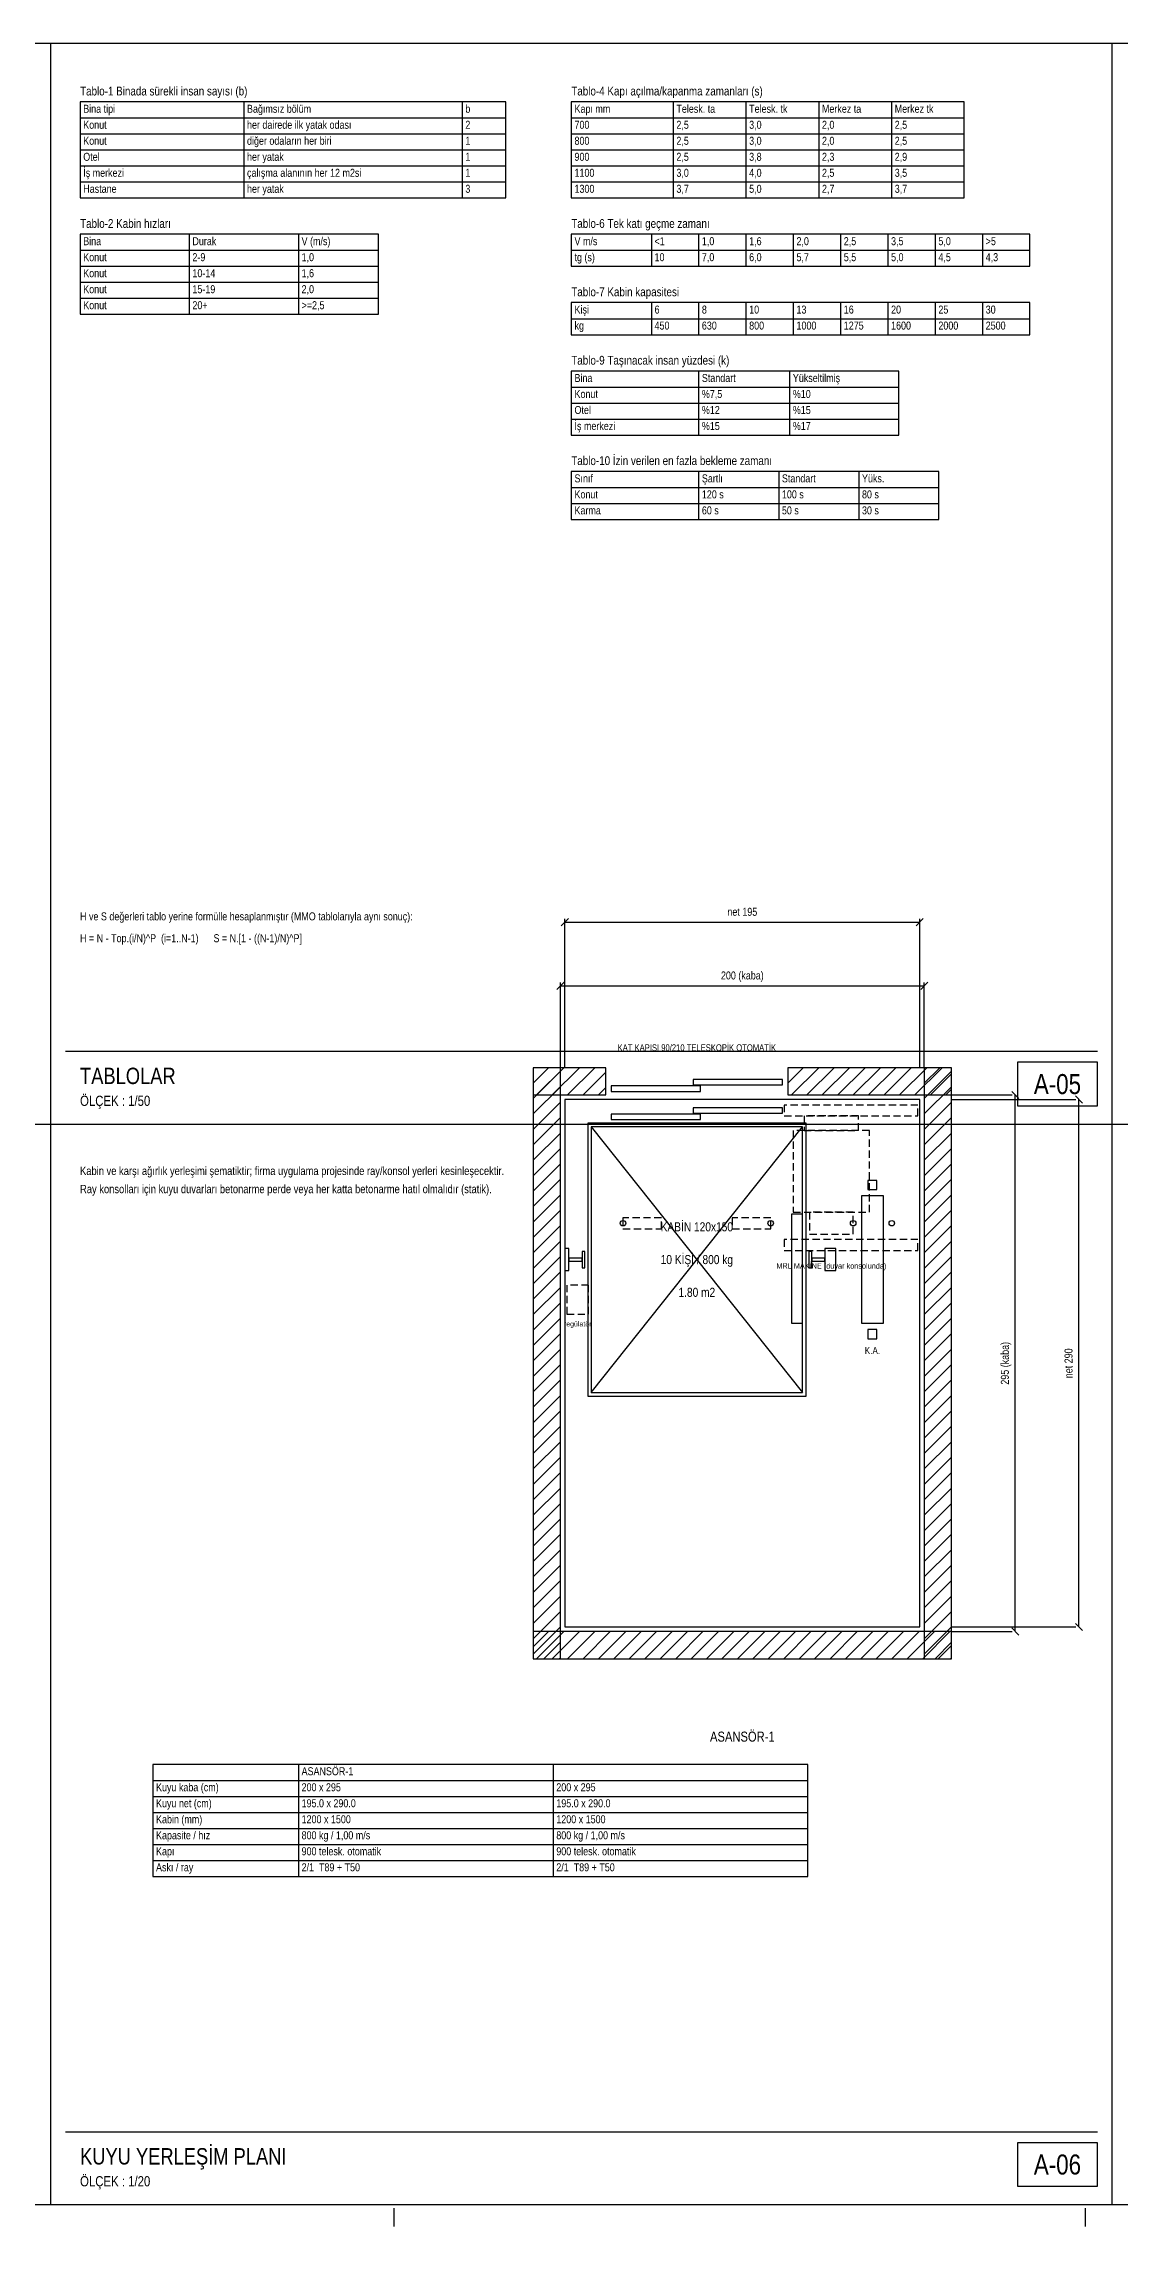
# Model space of a CAD drawing. Header units: centimetres. Extents: x 0 to 12606, y -30 to 2970.
# Drawn here: x 4369 to 5847, y -30 to 2970 of the extents above; entities that cross this region are included whole.
import ezdxf
from ezdxf.enums import TextEntityAlignment as Align

# ---------------------------------------------------------------- set-up
doc = ezdxf.new("R2010")
doc.units = ezdxf.units.CM
doc.linetypes.add('CENTER', pattern=[40, 25, -5, 5, -5])
doc.linetypes.add('DASHED', pattern=[15, 10, -5])
for name, color, linetype in [('SCOTT-ANTET', 4, 'CONTINUOUS'), ('SCOTT-BASLIK', 5, 'CONTINUOUS'), ('SCOTT-CERCEVE', 7, 'CONTINUOUS'), ('SCOTT-DUVAR', 7, 'CONTINUOUS'), ('SCOTT-EKSEN', 8, 'CENTER'), ('SCOTT-HALAT', 6, 'CONTINUOUS'), ('SCOTT-KA', 30, 'CONTINUOUS'), ('SCOTT-KABIN', 5, 'CONTINUOUS'), ('SCOTT-KAPI', 3, 'CONTINUOUS'), ('SCOTT-MOTOR', 6, 'CONTINUOUS'), ('SCOTT-MOTOR-GIZLI', 6, 'DASHED'), ('SCOTT-OLCU', 3, 'CONTINUOUS'), ('SCOTT-RAY', 1, 'CONTINUOUS'), ('SCOTT-SIVA', 8, 'CONTINUOUS'), ('SCOTT-TABLO', 4, 'CONTINUOUS'), ('SCOTT-TARAMA', 8, 'CONTINUOUS'), ('SCOTT-UYARI', 1, 'CONTINUOUS'), ('SCOTT-YAZI', 4, 'CONTINUOUS')]:
    doc.layers.add(name, color=color, linetype=linetype)
doc.styles.get("Standard").update_dxf_attribs({"font": 'arial.ttf', "width": 0.8})

msp = doc.modelspace()

# ---------------------------------------------------------------- linework, layer by layer
at = {"layer": 'SCOTT-ANTET'}
for p, q in [((4398.6, 1585), (5816.6, 1585)), ((4398.6, 100), (5816.6, 100))]:
    msp.add_line(p, q, dxfattribs=at)
for points in [[(5706.6, 1510), (5816.6, 1510), (5816.6, 1570), (5706.6, 1570)], [(5706.6, 25), (5816.6, 25), (5816.6, 85), (5706.6, 85)]]:
    msp.add_lwpolyline(points, close=True, dxfattribs=at)
at = {"layer": 'SCOTT-CERCEVE'}
for p, q in [((4378.6, 0), (4378.6, 2970)), ((5836.6, 0), (5836.6, 2970)), ((2150.3, 1485), (4378.6, 1485)), ((4378.6, 1485), (5836.6, 1485)), ((5836.6, 1485), (8273.7, 1485))]:
    msp.add_line(p, q, dxfattribs=at)
for points in [[(0, 0), (12605.9, 0), (12605.9, 2970), (0, 2970)], [(100, 0), (12580.9, 0), (12580.9, 2970), (100, 2970)]]:
    msp.add_lwpolyline(points, close=True, dxfattribs=at)
at = {"layer": 'SCOTT-DUVAR'}
for points in [[(5041.1, 750), (5078.6, 750), (5078.6, 1562.5), (5041.1, 1562.5)], [(5041.1, 1525), (5141.1, 1525), (5141.1, 1562.5), (5041.1, 1562.5)], [(5391.1, 1525), (5616.1, 1525), (5616.1, 1562.5), (5391.1, 1562.5)], [(5578.6, 750), (5616.1, 750), (5616.1, 1562.5), (5578.6, 1562.5)], [(5041.1, 750), (5616.1, 750), (5616.1, 787.5), (5041.1, 787.5)]]:
    msp.add_lwpolyline(points, close=True, dxfattribs=at)
at = {"layer": 'SCOTT-EKSEN'}
for p, q in [((4850, -30), (4850, -5)), ((5800, -30), (5800, -5))]:
    msp.add_line(p, q, dxfattribs=at)
at = {"layer": 'SCOTT-HALAT'}
for centre in [(5164.6, 1348.8), (5367.6, 1348.8), (5480.9, 1348.8), (5533.9, 1348.8)]:
    msp.add_circle(centre, 3.75, dxfattribs=at)
at = {"layer": 'SCOTT-KA'}
msp.add_lwpolyline([(5492.4, 1211.2), (5522.4, 1211.2), (5522.4, 1386.2), (5492.4, 1386.2)], close=True, dxfattribs=at)
at = {"layer": 'SCOTT-KABIN'}
for p, q in [((5121.1, 1116.2), (5411.1, 1481.2)), ((5121.1, 1481.2), (5411.1, 1116.2))]:
    msp.add_line(p, q, dxfattribs=at)
for points in [[(5116.1, 1111.2), (5416.1, 1111.2), (5416.1, 1486.2), (5116.1, 1486.2)], [(5121.1, 1116.2), (5411.1, 1116.2), (5411.1, 1481.2), (5121.1, 1481.2)], [(5396.1, 1211.2), (5411.1, 1211.2), (5411.1, 1361.2), (5396.1, 1361.2)]]:
    msp.add_lwpolyline(points, close=True, dxfattribs=at)
at = {"layer": 'SCOTT-KAPI'}
for points in [[(5148.6, 1530), (5271.1, 1530), (5271.1, 1537.5), (5148.6, 1537.5)], [(5261.1, 1538.8), (5383.6, 1538.8), (5383.6, 1546.2), (5261.1, 1546.2)], [(5261.1, 1500), (5383.6, 1500), (5383.6, 1507.5), (5261.1, 1507.5)], [(5148.6, 1491.2), (5271.1, 1491.2), (5271.1, 1498.8), (5148.6, 1498.8)]]:
    msp.add_lwpolyline(points, close=True, dxfattribs=at)
at = {"layer": 'SCOTT-MOTOR-GIZLI'}
for points in [[(5386.1, 1496.2), (5569.9, 1496.2), (5569.9, 1511.2), (5386.1, 1511.2)], [(5398.4, 1363.8), (5503.4, 1363.8), (5503.4, 1476.2), (5398.4, 1476.2)], [(5413.4, 1476.2), (5488.4, 1476.2), (5488.4, 1496.2), (5413.4, 1496.2)], [(5164.6, 1341.2), (5217.6, 1341.2), (5217.6, 1356.2), (5164.6, 1356.2)], [(5314.6, 1341.2), (5367.6, 1341.2), (5367.6, 1356.2), (5314.6, 1356.2)], [(5420.9, 1333.8), (5480.9, 1333.8), (5480.9, 1363.8), (5420.9, 1363.8)], [(5386.1, 1311.2), (5569.9, 1311.2), (5569.9, 1326.2), (5386.1, 1326.2)], [(5087.4, 1223.8), (5117.4, 1223.8), (5117.4, 1263.8), (5087.4, 1263.8)]]:
    msp.add_lwpolyline(points, close=True, dxfattribs=at)
at = {"layer": 'SCOTT-OLCU'}
for p, q in [((5079.9, 1757.5), (5089.8, 1767.5)), ((5084.9, 1562.5), (5084.9, 1766.9)), ((5084.9, 1762.5), (5572.4, 1762.5)), ((5567.4, 1757.5), (5577.3, 1767.5)), ((5572.4, 1562.5), (5572.4, 1766.9)), ((5073.7, 1670), (5083.6, 1680)), ((5078.6, 1562.5), (5078.6, 1679.4)), ((5078.6, 1675), (5578.6, 1675)), ((5573.7, 1670), (5583.6, 1680)), ((5578.6, 1562.5), (5578.6, 1679.4)), ((5616.1, 1525), (5699.2, 1525)), ((5616.1, 1518.8), (5786.7, 1518.8)), ((5708.6, 1520), (5698.7, 1530)), ((5703.6, 787.5), (5703.6, 1525)), ((5796.1, 1513.8), (5786.2, 1523.7)), ((5791.1, 793.8), (5791.1, 1518.8)), ((5616.1, 793.8), (5786.7, 793.8)), ((5616.1, 787.5), (5699.2, 787.5)), ((5708.6, 782.5), (5698.7, 792.5)), ((5796.1, 788.8), (5786.2, 798.7))]:
    msp.add_line(p, q, dxfattribs=at)
at = {"layer": 'SCOTT-RAY'}
for points in [[(5501.1, 1395), (5513.6, 1395), (5513.6, 1407.5), (5501.1, 1407.5)], [(5084.9, 1283.8), (5090.1, 1283.8), (5090.1, 1313.8), (5084.9, 1313.8)], [(5090.1, 1296.8), (5108.4, 1296.8), (5108.4, 1300.8), (5090.1, 1300.8)], [(5108.4, 1287.6), (5112.4, 1287.6), (5112.4, 1309.9), (5108.4, 1309.9)], [(5419.9, 1287.6), (5423.9, 1287.6), (5423.9, 1309.9), (5419.9, 1309.9)], [(5423.9, 1296.8), (5442.1, 1296.8), (5442.1, 1300.8), (5423.9, 1300.8)], [(5442.1, 1283.8), (5457.1, 1283.8), (5457.1, 1313.8), (5442.1, 1313.8)], [(5501.1, 1190), (5513.6, 1190), (5513.6, 1202.5), (5501.1, 1202.5)]]:
    msp.add_lwpolyline(points, close=True, dxfattribs=at)
at = {"layer": 'SCOTT-SIVA'}
msp.add_lwpolyline([(5084.9, 793.8), (5572.4, 793.8), (5572.4, 1518.8), (5084.9, 1518.8)], close=True, dxfattribs=at)
at = {"layer": 'SCOTT-TABLO'}
for p, q in [((4643.6, 2890), (4643.6, 2758)), ((4943.6, 2890), (4943.6, 2758)), ((5233.6, 2890), (5233.6, 2758)), ((5333.6, 2890), (5333.6, 2758)), ((5433.6, 2890), (5433.6, 2758)), ((5533.6, 2890), (5533.6, 2758)), ((4418.6, 2868), (5003.6, 2868)), ((5093.6, 2868), (5633.6, 2868)), ((4418.6, 2846), (5003.6, 2846)), ((4418.6, 2824), (5003.6, 2824)), ((5093.6, 2846), (5633.6, 2846)), ((5093.6, 2824), (5633.6, 2824)), ((4418.6, 2802), (5003.6, 2802)), ((5093.6, 2802), (5633.6, 2802)), ((4418.6, 2780), (5003.6, 2780)), ((5093.6, 2780), (5633.6, 2780)), ((4568.6, 2708), (4568.6, 2598)), ((4718.6, 2708), (4718.6, 2598)), ((5203.6, 2708), (5203.6, 2664)), ((5268.6, 2708), (5268.6, 2664)), ((5333.6, 2708), (5333.6, 2664)), ((5398.6, 2708), (5398.6, 2664)), ((5463.6, 2708), (5463.6, 2664)), ((5528.6, 2708), (5528.6, 2664)), ((5593.6, 2708), (5593.6, 2664)), ((5658.6, 2708), (5658.6, 2664)), ((4418.6, 2686), (4828.6, 2686)), ((5093.6, 2686), (5723.6, 2686)), ((4418.6, 2664), (4828.6, 2664)), ((4418.6, 2642), (4828.6, 2642)), ((4418.6, 2620), (4828.6, 2620)), ((5203.6, 2614), (5203.6, 2570)), ((5268.6, 2614), (5268.6, 2570)), ((5333.6, 2614), (5333.6, 2570)), ((5398.6, 2614), (5398.6, 2570)), ((5463.6, 2614), (5463.6, 2570)), ((5528.6, 2614), (5528.6, 2570)), ((5593.6, 2614), (5593.6, 2570)), ((5658.6, 2614), (5658.6, 2570)), ((5093.6, 2592), (5723.6, 2592)), ((5268.6, 2520), (5268.6, 2432)), ((5393.6, 2520), (5393.6, 2432)), ((5093.6, 2498), (5543.6, 2498)), ((5093.6, 2476), (5543.6, 2476)), ((5093.6, 2454), (5543.6, 2454)), ((5268.6, 2382), (5268.6, 2316)), ((5378.6, 2382), (5378.6, 2316)), ((5488.6, 2382), (5488.6, 2316)), ((5093.6, 2360), (5598.6, 2360)), ((5093.6, 2338), (5598.6, 2338)), ((4718.6, 605), (4718.6, 451)), ((5068.6, 605), (5068.6, 451)), ((4518.6, 583), (5418.6, 583)), ((4518.6, 561), (5418.6, 561)), ((4518.6, 539), (5418.6, 539)), ((4518.6, 517), (5418.6, 517)), ((4518.6, 495), (5418.6, 495)), ((4518.6, 473), (5418.6, 473))]:
    msp.add_line(p, q, dxfattribs=at)
for points in [[(4418.6, 2758), (5003.6, 2758), (5003.6, 2890), (4418.6, 2890)], [(5093.6, 2758), (5633.6, 2758), (5633.6, 2890), (5093.6, 2890)], [(4418.6, 2598), (4828.6, 2598), (4828.6, 2708), (4418.6, 2708)], [(5093.6, 2664), (5723.6, 2664), (5723.6, 2708), (5093.6, 2708)], [(5093.6, 2570), (5723.6, 2570), (5723.6, 2614), (5093.6, 2614)], [(5093.6, 2432), (5543.6, 2432), (5543.6, 2520), (5093.6, 2520)], [(5093.6, 2316), (5598.6, 2316), (5598.6, 2382), (5093.6, 2382)], [(4518.6, 451), (5418.6, 451), (5418.6, 605), (4518.6, 605)]]:
    msp.add_lwpolyline(points, close=True, dxfattribs=at)
at = {"layer": 'SCOTT-TARAMA'}
for p, q in [((5041.1, 1541.3), (5062.3, 1562.5)), ((5041.1, 1541.3), (5062.3, 1562.5)), ((5046, 1525), (5083.5, 1562.5)), ((5067.3, 1525), (5104.8, 1562.5)), ((5088.5, 1525), (5126, 1562.5)), ((5391.1, 1541.3), (5412.3, 1562.5)), ((5396, 1525), (5433.5, 1562.5)), ((5417.3, 1525), (5454.8, 1562.5)), ((5438.5, 1525), (5476, 1562.5)), ((5459.7, 1525), (5497.2, 1562.5)), ((5480.9, 1525), (5518.4, 1562.5)), ((5502.1, 1525), (5539.6, 1562.5)), ((5523.3, 1525), (5560.8, 1562.5)), ((5544.5, 1525), (5582, 1562.5)), ((5565.7, 1525), (5603.2, 1562.5)), ((5578.6, 1541.3), (5599.8, 1562.5)), ((5041.1, 1520.1), (5078.6, 1557.6)), ((5041.1, 1498.9), (5078.6, 1536.4)), ((5109.7, 1525), (5141.1, 1556.4)), ((5130.9, 1525), (5141.1, 1535.2)), ((5578.6, 1520.1), (5616.1, 1557.6)), ((5578.6, 1498.9), (5616.1, 1536.4)), ((5587, 1525), (5616.1, 1554.2)), ((5608.2, 1525), (5616.1, 1532.9)), ((5041.1, 1477.6), (5078.6, 1515.1)), ((5578.6, 1477.6), (5616.1, 1515.1)), ((5041.1, 1456.4), (5078.6, 1493.9)), ((5041.1, 1435.2), (5078.6, 1472.7)), ((5578.6, 1456.4), (5616.1, 1493.9)), ((5578.6, 1435.2), (5616.1, 1472.7)), ((5041.1, 1414), (5078.6, 1451.5)), ((5578.6, 1414), (5616.1, 1451.5)), ((5041.1, 1392.8), (5078.6, 1430.3)), ((5578.6, 1392.8), (5616.1, 1430.3)), ((5041.1, 1371.6), (5078.6, 1409.1)), ((5041.1, 1350.4), (5078.6, 1387.9)), ((5578.6, 1371.6), (5616.1, 1409.1)), ((5578.6, 1350.4), (5616.1, 1387.9)), ((5041.1, 1329.2), (5078.6, 1366.7)), ((5578.6, 1329.2), (5616.1, 1366.7)), ((5041.1, 1307.9), (5078.6, 1345.4)), ((5041.1, 1286.7), (5078.6, 1324.2)), ((5578.6, 1307.9), (5616.1, 1345.4)), ((5578.6, 1286.7), (5616.1, 1324.2)), ((5041.1, 1265.5), (5078.6, 1303)), ((5578.6, 1265.5), (5616.1, 1303)), ((5041.1, 1244.3), (5078.6, 1281.8)), ((5041.1, 1223.1), (5078.6, 1260.6)), ((5578.6, 1244.3), (5616.1, 1281.8)), ((5578.6, 1223.1), (5616.1, 1260.6)), ((5041.1, 1201.9), (5078.6, 1239.4)), ((5578.6, 1201.9), (5616.1, 1239.4)), ((5041.1, 1180.7), (5078.6, 1218.2)), ((5578.6, 1180.7), (5616.1, 1218.2)), ((5041.1, 1159.5), (5078.6, 1197)), ((5041.1, 1138.2), (5078.6, 1175.7)), ((5578.6, 1159.5), (5616.1, 1197)), ((5578.6, 1138.2), (5616.1, 1175.7)), ((5041.1, 1117), (5078.6, 1154.5)), ((5578.6, 1117), (5616.1, 1154.5)), ((5041.1, 1095.8), (5078.6, 1133.3)), ((5041.1, 1074.6), (5078.6, 1112.1)), ((5578.6, 1095.8), (5616.1, 1133.3)), ((5578.6, 1074.6), (5616.1, 1112.1)), ((5041.1, 1053.4), (5078.6, 1090.9)), ((5578.6, 1053.4), (5616.1, 1090.9)), ((5041.1, 1032.2), (5078.6, 1069.7)), ((5578.6, 1032.2), (5616.1, 1069.7)), ((5041.1, 1011), (5078.6, 1048.5)), ((5041.1, 989.7), (5078.6, 1027.2)), ((5578.6, 1011), (5616.1, 1048.5)), ((5578.6, 989.7), (5616.1, 1027.2)), ((5041.1, 968.5), (5078.6, 1006)), ((5578.6, 968.5), (5616.1, 1006)), ((5041.1, 947.3), (5078.6, 984.8)), ((5041.1, 926.1), (5078.6, 963.6)), ((5578.6, 947.3), (5616.1, 984.8)), ((5578.6, 926.1), (5616.1, 963.6)), ((5041.1, 904.9), (5078.6, 942.4)), ((5578.6, 904.9), (5616.1, 942.4)), ((5041.1, 883.7), (5078.6, 921.2)), ((5578.6, 883.7), (5616.1, 921.2)), ((5041.1, 862.5), (5078.6, 900)), ((5041.1, 841.3), (5078.6, 878.8)), ((5578.6, 862.5), (5616.1, 900)), ((5578.6, 841.3), (5616.1, 878.8)), ((5041.1, 820), (5078.6, 857.5)), ((5578.6, 820), (5616.1, 857.5)), ((5041.1, 798.8), (5078.6, 836.3)), ((5041.1, 777.6), (5078.6, 815.1)), ((5578.6, 798.8), (5616.1, 836.3)), ((5578.6, 777.6), (5616.1, 815.1)), ((5041.1, 756.4), (5078.6, 793.9)), ((5041.1, 766.3), (5062.3, 787.5)), ((5046, 750), (5083.5, 787.5)), ((5067.3, 750), (5104.8, 787.5)), ((5088.5, 750), (5126, 787.5)), ((5109.7, 750), (5147.2, 787.5)), ((5130.9, 750), (5168.4, 787.5)), ((5152.1, 750), (5189.6, 787.5)), ((5173.3, 750), (5210.8, 787.5)), ((5194.5, 750), (5232, 787.5)), ((5215.7, 750), (5253.2, 787.5)), ((5237, 750), (5274.5, 787.5)), ((5258.2, 750), (5295.7, 787.5)), ((5279.4, 750), (5316.9, 787.5)), ((5300.6, 750), (5338.1, 787.5)), ((5321.8, 750), (5359.3, 787.5)), ((5343, 750), (5380.5, 787.5)), ((5364.2, 750), (5401.7, 787.5)), ((5385.4, 750), (5422.9, 787.5)), ((5406.7, 750), (5444.2, 787.5)), ((5427.9, 750), (5465.4, 787.5)), ((5449.1, 750), (5486.6, 787.5)), ((5470.3, 750), (5507.8, 787.5)), ((5491.5, 750), (5529, 787.5)), ((5512.7, 750), (5550.2, 787.5)), ((5533.9, 750), (5571.4, 787.5)), ((5555.2, 750), (5592.7, 787.5)), ((5576.4, 750), (5613.9, 787.5)), ((5578.6, 756.4), (5616.1, 793.9)), ((5055.9, 750), (5078.6, 772.7)), ((5077.1, 750), (5078.6, 751.5)), ((5593.4, 750), (5616.1, 772.7)), ((5597.6, 750), (5616.1, 768.5)), ((5614.6, 750), (5616.1, 751.5))]:
    msp.add_line(p, q, dxfattribs=at)

# ---------------------------------------------------------------- texts
at = {"layer": 'SCOTT-ANTET', "width": 0.8}
for s, p in [('A-05', (5761.6, 1540)), ('A-06', (5761.6, 55))]:
    msp.add_text(s, height=27.5, dxfattribs=at).set_placement(p, align=Align.MIDDLE_CENTER)
for s, p in [('ÖLÇEK : 1/50', (4418.6, 1510)), ('ÖLÇEK : 1/20', (4418.6, 25))]:
    msp.add_text(s, height=14, dxfattribs=at).set_placement(p)
at = {"layer": 'SCOTT-BASLIK', "width": 0.8}
for s, height, p in [('Tablo-1 Binada sürekli insan sayısı (b)', 12.1, (4418.6, 2898.8)), ('Tablo-4 Kapı açılma/kapanma zamanları (s)', 12.1, (5093.6, 2898.8)), ('Bina tipi', 11, (4423, 2875)), ('Bağımsız bölüm', 11, (4648, 2875)), ('b', 11, (4948, 2875)), ('Kapı mm', 11, (5098, 2875)), ('Telesk. ta', 11, (5238, 2875)), ('Telesk. tk', 11, (5338, 2875)), ('Merkez ta', 11, (5438, 2875)), ('Merkez tk', 11, (5538, 2875)), ('Tablo-2 Kabin hızları', 12.1, (4418.6, 2716.8)), ('Bina', 11, (4423, 2693)), ('Durak', 11, (4573, 2693)), ('V (m/s)', 11, (4723, 2693)), ('Tablo-6 Tek katı geçme zamanı', 12.1, (5093.6, 2716.8)), ('V m/s', 11, (5098, 2693)), ('<1', 11, (5208, 2693)), ('1,0', 11, (5273, 2693)), ('1,6', 11, (5338, 2693)), ('2,0', 11, (5403, 2693)), ('2,5', 11, (5468, 2693)), ('3,5', 11, (5533, 2693)), ('5,0', 11, (5598, 2693)), ('>5', 11, (5663, 2693)), ('Tablo-7 Kabin kapasitesi', 12.1, (5093.6, 2622.8)), ('Kişi', 11, (5098, 2599)), ('6', 11, (5208, 2599)), ('8', 11, (5273, 2599)), ('10', 11, (5338, 2599)), ('13', 11, (5403, 2599)), ('16', 11, (5468, 2599)), ('20', 11, (5533, 2599)), ('25', 11, (5598, 2599)), ('30', 11, (5663, 2599)), ('Tablo-9 Taşınacak insan yüzdesi (k)', 12.1, (5093.6, 2528.8)), ('Bina', 11, (5098, 2505)), ('Standart', 11, (5273, 2505)), ('Yükseltilmiş', 11, (5398, 2505)), ('Tablo-10 İzin verilen en fazla bekleme zamanı', 12.1, (5093.6, 2390.8)), ('Sınıf', 11, (5098, 2367)), ('Şartlı', 11, (5273, 2367)), ('Standart', 11, (5383, 2367)), ('Yüks.', 11, (5493, 2367)), ('TABLOLAR', 22.5, (4418.6, 1540)), ('ASANSÖR-1', 11, (4723, 590)), ('KUYU YERLEŞİM PLANI', 22.5, (4418.6, 55))]:
    msp.add_text(s, height=height, dxfattribs=at).set_placement(p)
msp.add_text('ASANSÖR-1', height=13.75, dxfattribs=at).set_placement((5328.6, 650), align=Align.TOP_CENTER)
at = {"layer": 'SCOTT-KA', "width": 0.8}
msp.add_text('K.A.', height=10, dxfattribs=at).set_placement((5507.4, 1178.8), align=Align.TOP_CENTER)
at = {"layer": 'SCOTT-KABIN', "width": 0.8}
for s, p in [('KABİN 120x150', (5266.1, 1343.8)), ('10 KİŞİ / 800 kg', (5266.1, 1298.8)), ('1.80 m2', (5266.1, 1253.8))]:
    msp.add_text(s, height=12.5, dxfattribs=at).set_placement(p, align=Align.MIDDLE_CENTER)
at = {"layer": 'SCOTT-KAPI', "width": 0.8}
msp.add_text('KAT KAPISI 90/210 TELESKOPİK OTOMATİK', height=9.375, dxfattribs=at).set_placement((5266.1, 1582.5), align=Align.BOTTOM_CENTER)
at = {"layer": 'SCOTT-MOTOR', "width": 0.8}
for s, height, p in [('MRL MAKİNE (duvar konsolunda)', 7.5, (5450.9, 1293.8)), ('regülatör', 6.88, (5102.4, 1213.8))]:
    msp.add_text(s, height=height, dxfattribs=at).set_placement(p, align=Align.TOP_CENTER)
at = {"layer": 'SCOTT-OLCU', "width": 0.8}
for s, p in [('net 195', (5328.6, 1768)), ('200 (kaba)', (5328.6, 1680.5))]:
    msp.add_text(s, height=11, dxfattribs=at).set_placement(p, align=Align.BOTTOM_CENTER)
for s, p in [('295 (kaba)', (5698.1, 1156.2)), ('net 290', (5785.6, 1156.2))]:
    msp.add_text(s, height=11, rotation=90, dxfattribs=at).set_placement(p, align=Align.BOTTOM_CENTER)
at = {"layer": 'SCOTT-TABLO', "width": 0.8}
for s, p in [('Konut', (4423, 2853)), ('her dairede ilk yatak odası', (4648, 2853)), ('2', (4948, 2853)), ('700', (5098, 2853)), ('2,5', (5238, 2853)), ('3,0', (5338, 2853)), ('2,0', (5438, 2853)), ('2,5', (5538, 2853)), ('Otel', (4423, 2809)), ('Konut', (4423, 2831)), ('diğer odaların her biri', (4648, 2831)), ('her yatak', (4648, 2809)), ('1', (4948, 2831)), ('1', (4948, 2809)), ('800', (5098, 2831)), ('900', (5098, 2809)), ('2,5', (5238, 2831)), ('2,5', (5238, 2809)), ('3,0', (5338, 2831)), ('3,8', (5338, 2809)), ('2,0', (5438, 2831)), ('2,3', (5438, 2809)), ('2,5', (5538, 2831)), ('2,9', (5538, 2809)), ('İş merkezi', (4423, 2787)), ('çalışma alanının her 12 m2si', (4648, 2787)), ('1', (4948, 2787)), ('1100', (5098, 2787)), ('3,0', (5238, 2787)), ('4,0', (5338, 2787)), ('2,5', (5438, 2787)), ('3,5', (5538, 2787)), ('Hastane', (4423, 2765)), ('her yatak', (4648, 2765)), ('3', (4948, 2765)), ('1300', (5098, 2765)), ('3,7', (5238, 2765)), ('5,0', (5338, 2765)), ('2,7', (5438, 2765)), ('3,7', (5538, 2765)), ('Konut', (4423, 2671)), ('2-9', (4573, 2671)), ('1,0', (4723, 2671)), ('tg (s)', (5098, 2671)), ('10', (5208, 2671)), ('7,0', (5273, 2671)), ('6,0', (5338, 2671)), ('5,7', (5403, 2671)), ('5,5', (5468, 2671)), ('5,0', (5533, 2671)), ('4,5', (5598, 2671)), ('4,3', (5663, 2671)), ('Konut', (4423, 2649)), ('10-14', (4573, 2649)), ('1,6', (4723, 2649)), ('Konut', (4423, 2627)), ('Konut', (4423, 2605)), ('20+', (4573, 2605)), ('15-19', (4573, 2627)), ('2,0', (4723, 2627)), ('>=2,5', (4723, 2605)), ('kg', (5098, 2577)), ('450', (5208, 2577)), ('630', (5273, 2577)), ('800', (5338, 2577)), ('1000', (5403, 2577)), ('1275', (5468, 2577)), ('1600', (5533, 2577)), ('2000', (5598, 2577)), ('2500', (5663, 2577)), ('Konut', (5098, 2483)), ('%7,5', (5273, 2483)), ('%10', (5398, 2483)), ('Otel', (5098, 2461)), ('%12', (5273, 2461)), ('%15', (5398, 2461)), ('İş merkezi', (5098, 2439)), ('%15', (5273, 2439)), ('%17', (5398, 2439)), ('Konut', (5098, 2345)), ('120 s', (5273, 2345)), ('100 s', (5383, 2345)), ('80 s', (5493, 2345)), ('Karma', (5098, 2323)), ('60 s', (5273, 2323)), ('50 s', (5383, 2323)), ('30 s', (5493, 2323)), ('Kuyu kaba (cm)', (4523, 568)), ('200 x 295', (4723, 568)), ('200 x 295', (5073, 568)), ('Kuyu net (cm)', (4523, 546)), ('195.0 x 290.0', (4723, 546)), ('195.0 x 290.0', (5073, 546)), ('Kabin (mm)', (4523, 524)), ('Kapasite / hız', (4523, 502)), ('800 kg / 1,00 m/s', (4723, 502)), ('1200 x 1500', (4723, 524)), ('800 kg / 1,00 m/s', (5073, 502)), ('1200 x 1500', (5073, 524)), ('Kapı', (4523, 480)), ('900 telesk. otomatik', (4723, 480)), ('900 telesk. otomatik', (5073, 480)), ('Askı / ray', (4523, 458)), ('2/1  T89 + T50', (4723, 458)), ('2/1  T89 + T50', (5073, 458))]:
    msp.add_text(s, height=11, dxfattribs=at).set_placement(p)
at = {"layer": 'SCOTT-UYARI', "width": 0.8}
for s, p in [('Kabin ve karşı ağırlık yerleşimi şematiktir; firma uygulama projesinde ray/konsol yerleri kesinleşecektir.', (4418.6, 1415)), ('Ray konsolları için kuyu duvarları betonarme perde veya her katta betonarme hatıl olmalıdır (statik).', (4418.6, 1390))]:
    msp.add_text(s, height=11.5, dxfattribs=at).set_placement(p)
at = {"layer": 'SCOTT-YAZI', "width": 0.8}
for s, p in [('H ve S değerleri tablo yerine formülle hesaplanmıştır (MMO tablolarıyla aynı sonuç):', (4418.6, 1765)), ('H = N - Top.(i/N)^P  (i=1..N-1)      S = N.[1 - ((N-1)/N)^P]', (4418.6, 1735))]:
    msp.add_text(s, height=11, dxfattribs=at).set_placement(p)

doc.saveas('drawing.dxf')
